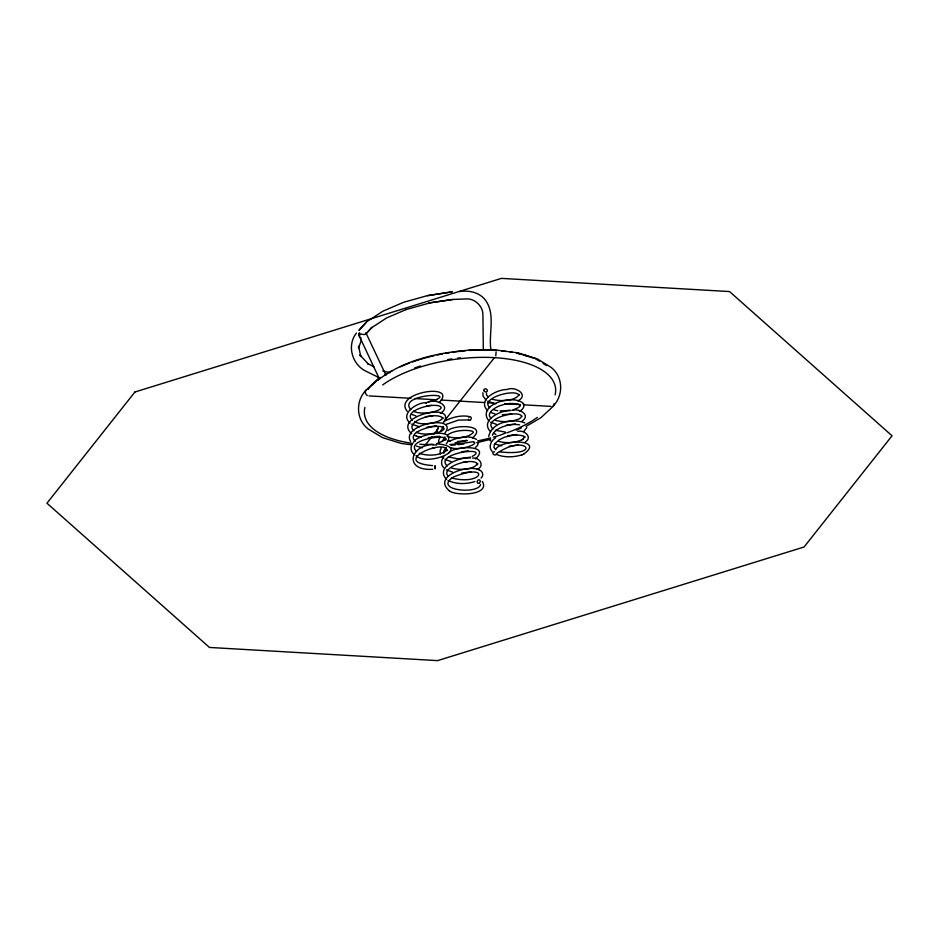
<?xml version="1.0" encoding="UTF-8"?>
<svg xmlns="http://www.w3.org/2000/svg" width="939" height="939" viewBox="0 0 939 939"><rect width="100%" height="100%" fill="white"/><g stroke="black" fill="none" stroke-linecap="round" stroke-linejoin="round"><path stroke-width="1.41" d="M358.874 333.873L359.954 335.211L358.933 334.683M440.72 431.177L443.29 426.541M482.822 392.737L483.162 396.235L486.003 400.073M486.461 393.23L486.602 395.061L488.421 397.291M425.813 403.101L425.977 402.432L426.423 403.171M518.798 395.296L518.903 394.544M475.427 447.469L477.528 445.462L478.385 442.48M495.804 355.869L496.085 351.996M452.856 299.471L428.489 303.039L452.774 299.447L467.376 298.895C474.97 298.907 483.045 306.267 482.904 314.671L483.327 349.93M492.376 435.238C494.912 427.738 510.405 422.984 519.572 424.874M526.826 427.538L523.809 431.494M479.618 470.146C468.667 463.737 431.341 476.413 449.699 491.05M379.274 378.593L359.003 335.434L359.285 333.791L364.097 334.577L365.623 334.143L365.893 332.934M361.468 339.93L358.534 348.052L358.534 346.256L360.811 356.444L359.848 354.954L368.217 363.921L367.525 363.499L373.875 366.726M518.962 394.885C514.924 401 501.015 401.716 492.529 399.31M412.362 443.865C409.897 447.41 410.93 452.434 414.615 454.711M438.372 426.729L437.151 429.851L437.457 433.337M441.307 447.75L440.098 450.861L440.297 453.96M439.945 437.081L438.607 440.555L438.877 443.642M443.889 456.765C441.001 459.723 440.579 464.852 443.748 467.763M431.905 436.682L425.602 444.652A96.412 42.114 -8 0 1 419.862 444.229M433.701 434.405L438.208 428.712M445.415 419.604L494.43 357.653A96.412 42.114 -8 0 1 555.125 394.873M365.705 334.084L371.891 327.394L366.022 333.791M481.061 478.021C484.148 475.721 482.775 470.967 479.266 469.946M356.421 333.063C346.972 344.989 351.644 362.888 364.332 370.4L379.661 377.971M359.308 329.918L366.973 321.584L382.983 311.149L403.477 302.335L427.186 295.691L452.117 291.829L427.186 295.691M358.909 330.305L366.456 322.089M493.621 349.778L494.207 350.317M413.559 442.257C417.116 433.712 459.159 426.658 446.295 443.842M444.886 436.94L442.152 441.483M446.271 447.551L444.041 450.356L443.889 453.267M496.872 453.396C525.77 433.278 543.012 456.777 500.018 451.894M378.182 378.675L365.4 390.788L365.424 393.371L367.29 395.671M368.288 388.676L380.424 377.408M378.065 380.025C405.014 359.285 440.156 351.984 473.479 349.895M359.027 333.251L359.649 332.746M443.337 422.82C458.514 401.563 391.363 415.789 411.658 433.677M495.733 437.727C491.156 440.368 487.94 447.011 492.118 451.401M495.546 449.57C500.91 439.041 545.712 438.818 523.446 454.288M366.269 389.908C355.482 400.566 355.811 419.663 368.241 429.029L382.584 437.656L401.399 443.478L411.376 444.757M552.907 406.376C563.693 395.718 563.365 376.621 550.935 367.255L537.284 358.874L517.776 352.806M523.105 439.053L524.807 436.541L524.831 437.433L523.493 436.048L519.537 435.168L513.41 435.156L504.877 437.069L499.407 439.652L494.524 443.924L493.926 447.363L495.639 449.699M444.652 433.442C459.887 413.829 400.131 423.876 410.589 441.541M358.956 334.765L358.968 333.979M371.375 327.899L386.68 317.91L406.27 309.494M522.154 421.071C531.192 415.167 518.915 407.925 512.412 410.378M472.47 437.891C488.597 424.299 453.537 424.498 447.962 430.649M475.416 458.901C491.895 444.288 454.089 445.943 448.783 452.751M477.047 469.312C485.24 466.307 479.618 456.882 472.517 458.126M517.835 400.93C529.702 394.885 514.936 385.753 507.189 389.497C497.47 389.227 476.625 399.568 487.634 410.683M519.455 411.352C522.225 410.097 525.241 406.622 523.399 403.524M521.873 439.816L523.434 438.853M525.112 442.093C533.152 437.421 524.291 429.604 517.823 431.388M439.088 402.608C459.042 382.196 391.88 392.162 407.221 411.352M440.403 413.219C452.68 406.059 434.816 397.995 427.433 402.291M526.098 426.353L540.993 417.632L553.353 406.176L553.987 403.852M444.276 421.294C451.624 417.374 460.169 415.085 468.502 416.364M446.26 424.346L458.467 420.109L467.88 419.968M447.657 434.921C455.931 428.665 475.216 429.851 473.209 432.679C467.34 438.325 455.65 438.9 447.21 436.541M472.247 456.413C491.003 446.166 433.478 452.856 447.14 465.932M449.358 441.201C457.575 437.668 468.15 434.581 476.449 439.393M522.166 439.628C514.865 443.114 506.168 443.384 498.433 441.33M499.372 435.485L505.91 432.914M496.684 454.546C504.666 457.692 513.809 457.328 521.92 454.863M521.673 454.957L523.739 454.171M455.051 442.809L467.27 440.649M470.58 457.129L458.103 458.866L448.373 456.941M474.899 481.531C466.237 484.371 456.389 484.407 448.044 480.486M497.717 410.777L493.879 409.791M512.999 409.932L518.833 407.42L520.206 405.038C519.866 407.021 521.438 405.073 518.903 404.451C514.948 403.113 507.999 403.16 502.494 404.92C494.677 406.869 485.087 413.97 491.355 418.301M405.918 309.6L428.677 303.25M476.812 442.692L490.651 439.311M457.399 441.53L464.559 440.708M466.613 440.227L464.394 440.755M436.435 425.766L426.811 427.222M437.797 436.283L428.29 437.727M436.4 443.724C468.749 432.081 401.657 436.94 416.611 451.624M468.185 450.72L461.26 451.905M471.143 471.73L461.824 473.033M515.405 423.97L506.262 425.191M516.779 434.511L507.741 435.708M518.363 445.004L509.22 446.213M425.015 402.725C416.153 403.054 399.662 414.017 410.038 423.066M467.505 461.706L462.704 462.399M428.313 402.103C466.483 391.61 396.669 393.007 410.719 409.604M431.318 405.272L426.552 406.059M432.703 415.801L425.332 416.728M433.349 444.323C408.782 445.579 404.392 471.366 432.715 469.254M505.745 404.063L510.347 403.453M511.074 410.366L500.135 410.942M511.732 413.982L502.353 414.709M432.363 448.091L434.886 447.727M510.159 410.507C500.428 410.237 479.547 420.578 490.592 431.694M431.975 444.452L425.179 444.464M459.429 291.524C468.045 290.304 477.482 291.783 483.796 298.238C496.649 312.288 488.163 333.404 490.98 350.235M493.797 349.625L469.254 349.789M437.914 443.83C472.939 448.02 427.257 467.094 416.047 455.673M470.474 458.021C459.922 456.636 434.581 466.589 446.565 479.477M469.723 350.059L494.97 349.907L515.699 352.583L533.927 358.217M432.609 465.591C389.157 462.176 444.124 438.619 446.964 450.074C441.072 455.556 427.75 456.518 419.31 453.208M505.382 432.069L495.381 430.262M368.968 395.894L410.989 398.312M415.296 398.57L436.835 399.814M441.177 400.061L484.618 402.549M487.482 402.714L493.233 403.042M504.724 403.711L520.523 404.627M523.399 404.791L551.052 406.411M495.839 403.84L487.728 401.223M501.755 445.872L495.334 444.1M448.267 440.614L450.45 441.048M450.462 447.527C459.476 451.26 479.054 443.994 473.913 442.046M419.51 426.787L411.763 424.205M418.688 436.811L421.059 437.292M422.456 447.809L416.364 446.06M382.889 370.952L389.885 372.713M360.541 337.77L361.175 337.934M451.037 461.565L445.098 459.464M451.506 468.021C459.981 470.521 473.995 469.805 477.575 463.502L477.317 464.688L477.693 463.972C471.988 456.507 439.041 467.692 448.455 476.331M452.61 472.117L446.424 469.887M495.064 413.911L490.768 412.503M495.475 420.332C502.764 422.315 510.628 422.034 517.765 419.334C520.769 419.123 521.967 414.968 521.873 416.447C519.255 409.204 481.907 418.7 492.952 428.935M496.438 424.381L490.698 422.221M414.756 435.496L416.869 436.283M415.918 415.86L411.798 414.486M416.623 436.212L418.888 436.858M389.157 372.032L389.744 372.208M443.983 439.288L445.955 439.992M445.602 449.84L447.563 450.532M451.33 477.928C483.432 486.379 491.109 462.047 453.572 476.942C432.21 490.381 478.397 494.794 480.545 484.501M449.394 490.921C455.943 496.097 490.616 495.546 482.364 481.449M495.898 434.334L493.726 433.513M413.406 411.188C421.106 415.39 440.25 411.752 441.201 407.655C438.713 400.894 401.153 410.132 412.327 420.226M414.745 421.646C423.36 427.515 449.652 419.698 440.297 416.517C429.569 412.878 404.744 422.843 413.935 430.848M416.353 432.21C423.653 436.224 442.903 433.067 444.147 428.665C441.623 421.904 404.146 431.118 415.284 441.224M524.748 422.855C512.624 418.019 491.473 422.092 488.679 436.576M534.643 358.228L539.456 361.175M543.059 363.381L546.662 365.6M378.394 377.478L378.98 377.842M443.619 458.443L442.128 457.129M440.649 437.445L439.17 436.119M523.645 403.899C514.525 393.288 475.662 404.545 488.973 421.071M489.735 407.69C479.477 398.359 514.279 388.558 518.868 394.861L518.856 394.99M490.757 441.025L489.642 439.546M359.883 337.265L359.355 336.467M366.046 333.087L385.988 375.283M435.18 467.153C434.698 461.965 435.543 472.587 435.062 467.411M468.913 417.468A1.831 1.315 -77.1 0 1 470.732 417.01A1.831 1.315 -77.1 0 1 470.967 419.357A1.831 1.315 -77.1 0 1 469.183 420.226M468.913 419.991A1.831 1.315 -77.1 0 1 468.561 419.252M496.132 453.983A1.831 1.35 39.5 0 1 494.36 454.875A1.831 1.35 39.5 0 1 492.822 452.856A1.831 1.35 39.5 0 1 494.595 451.964M368.065 389.145A1.221 1.045 27.2 0 1 368.511 388.476A1.232 0.998 38.3 0 0 368.053 389.145A1.221 0.927 47.1 0 1 368.569 388.5M377.83 379.943A98.349 42.959 -8 0 1 380.248 378.124M384.744 375.084A98.349 42.959 -8 0 1 387.173 373.581M389.697 372.114A98.349 42.959 -8 0 1 392.326 370.682M400.307 366.797A98.349 42.959 -8 0 1 409.627 362.982M412.409 361.961A98.349 42.959 -8 0 1 419.545 359.59M420.836 359.191A98.349 42.959 -8 0 1 434.276 355.635M437.046 355.012A98.349 42.959 -8 0 1 442.598 353.886M445.379 353.381A98.349 42.959 -8 0 1 449.593 352.677M452.422 352.254A98.349 42.959 -8 0 1 465.239 350.787M469.453 350.47A98.349 42.959 -8 0 1 475.38 350.153M491.414 350.177A98.349 42.959 -8 0 1 497.154 350.505M501.508 350.893A98.349 42.959 -8 0 1 505.792 351.386M509.959 351.972A98.349 42.959 -8 0 1 512.659 352.43M516.579 353.193A98.349 42.959 -8 0 1 520.887 354.179M523.68 354.919A98.349 42.959 -8 0 1 527.695 356.127M537.308 417.397A96.412 42.114 -8 0 1 507.154 432.75M498.785 435.567A96.412 42.114 -8 0 1 493.351 437.163M490.569 437.914A96.412 42.114 -8 0 1 477.716 440.861M473.467 441.647A96.412 42.114 -8 0 1 449.863 444.511M436.823 444.957A96.412 42.114 -8 0 1 432.539 444.922M412.867 443.431A96.412 42.114 -8 0 1 364.895 407.432M382.713 384.908A96.412 42.114 -8 0 1 494.43 357.653M521.309 427.902A98.349 42.959 -8 0 1 516.227 430.179M463.843 443.983A98.349 42.959 -8 0 1 458.138 444.663M455.298 444.933A98.349 42.959 -8 0 1 451.06 445.286M414.733 367.924A98.349 42.959 -8 0 1 420.461 366.046M447.68 359.59A98.349 42.959 -8 0 1 451.905 358.921M457.61 358.135A98.349 42.959 -8 0 1 460.462 357.806M442.738 417.585L442.715 418.477L442.738 417.585M445.685 438.583L445.649 439.464L445.685 438.583M134.923 392.009L46.95 503.21L209.456 647.441L437.586 660.622L804.077 546.991L892.05 435.79L729.544 291.56L501.414 278.378L134.923 392.009M479.418 483.045A1.831 1.491 -67.2 0 0 479.571 479.97A1.831 1.491 -67.2 0 0 477.176 481.742A1.831 1.491 -67.2 0 0 479.418 483.045M483.996 390.765A1.831 1.479 25.7 0 0 487.048 391.493A1.831 1.479 25.7 0 0 485.815 388.887A1.831 1.479 25.7 0 0 483.996 390.765"/></g></svg>
